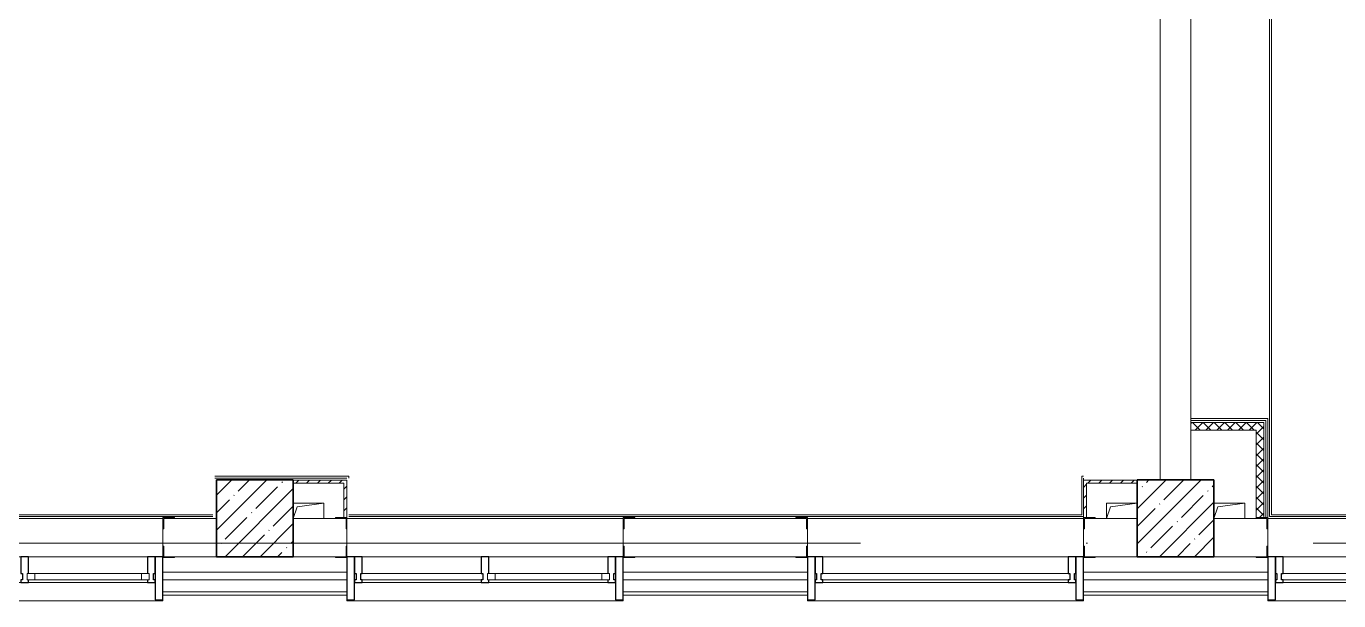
# Model space of a CAD drawing. Header units: millimetres. Extents: x 5993 to 95364, y 94667 to 143522.
# Drawn here: x 45650 to 46347, y 118567 to 118871 of the extents above; entities that cross this region are included whole.
import ezdxf

# ---------------------------------------------------------------- set-up
doc = ezdxf.new("R2010")
doc.units = ezdxf.units.MM
doc.linetypes.add('50_200_ШТРИХ_1Т_ш5_п1_п1_', pattern=[1400, 1000, -200, 0, -200])
doc.linetypes.add('Штрих короткий', pattern=[300, 150, -150])
for name, color, linetype, lineweight in [('0-2', 7, 'Continuous', 9), ('S-GRID-____-OTLN-1', 7, '50_200_ШТРИХ_1Т_ш5_п1_п1_', 9), ('Импосты витража', 7, 'Continuous', 9), ('Импосты витража-1', 7, 'Continuous', 25), ('Каркас_Импост', 7, 'Continuous', 13), ('Каркас_Импост-1', 7, 'Continuous', 9), ('Несущие колонны', 7, 'Continuous', 9), ('Несущие колонны-1', 7, 'Continuous', 35), ('Обобщенные модели', 7, 'Continuous', 9), ('Общие ребра', 7, 'Continuous', 9), ('Окна', 7, 'Continuous', 9), ('Остекление-1', 7, 'Continuous', 9), ('Перемычка-1', 7, 'Штрих короткий', 9), ('Стены', 7, 'Continuous', 9), ('Стены-1', 7, 'Continuous', 13)]:
    doc.layers.add(name, color=color, linetype=linetype, lineweight=lineweight)
doc.layers.add('Штриховка разреза-3', color=9, linetype='Continuous', lineweight=9, true_color=0x808080)
doc.layers.add('Штриховка разреза-4', color=7, linetype='Continuous', lineweight=5, true_color=0x0080ff)
pattern_1 = [(45, (41632.6704, 113950.373), (-2.8777654, 2.8777654), []), (135, (41632.6704, 113950.373), (-2.8777654, -2.8777654), [])]

# ---------------------------------------------------------------- blocks, each defined once
blk = doc.blocks.new('BSC_Колонна _Прямоугольная - 500х500-V10-АИ2_01_План напольных покрытий и плинтусов 1го этажа _Часть 1_')
at = {"layer": 'Несущие колонны'}
h = blk.add_hatch(dxfattribs=at)
h.set_pattern_fill('FP_17', color=256, style=0, pattern_type=2)
h.set_pattern_definition([(45, (-56850, -57250), (-114.04925, 114.04925), []), (45, (-56735.95, -57250), (-114.04925, 114.04925), [201.613, -40.323, 3.353, -36.97])])
h.paths.add_polyline_path([(-95.7, -250), (250, -250), (250, 250), (-250, 250), (-250, -250)], flags=0)
at = {"layer": 'Несущие колонны-1'}
for p, q in [((250, 250), (-250, 250)), ((-250, 250), (-250, -250)), ((250, -250), (250, 250)), ((-250, -250), (250, -250))]:
    blk.add_line(p, q, dxfattribs=at)
blk = doc.blocks.new('BSC_Колонна _Прямоугольная - 500х500-V38-АИ2_01_План напольных покрытий и плинтусов 1го этажа _Часть 1_')
at = {"layer": 'Несущие колонны'}
h = blk.add_hatch(dxfattribs=at)
h.set_pattern_fill('FP_50', color=256, style=0, pattern_type=2)
h.set_pattern_definition([(45, (-50850, -57250), (-114.04925, 114.04925), []), (45, (-50735.95, -57250), (-114.04925, 114.04925), [201.613, -40.323, 3.353, -36.97])])
h.paths.add_polyline_path([(-157.9, -250), (250, -250), (250, 250), (-250, 250), (-250, -250)], flags=0)
at = {"layer": 'Несущие колонны-1'}
for p, q in [((250, 250), (-250, 250)), ((-250, 250), (-250, -250)), ((250, -250), (250, 250)), ((-250, -250), (250, -250))]:
    blk.add_line(p, q, dxfattribs=at)
blk = doc.blocks.new('Проем_Дверь_Прямоугольный - 1800х2700h_оконные проемы-25805030-АИ2_01_План напольных покрытий и плинтусов 1го этажа _Часть 1_')
at = {"layer": 'Перемычка-1'}
for p, q in [((900, 125), (-900, 125)), ((900, -125), (-900, -125))]:
    blk.add_line(p, q, dxfattribs=at)
blk = doc.blocks.new('PNS_Панель прямоугольная2 - Нр_Стекло - 40мм-26243474-АИ2_01_План напольных покрытий и плинтусов 1го этажа _Часть 1_')
at = {"layer": 'Каркас_Импост'}
for p, q in [((-397.5, 0), (-397.5, 40)), ((-397.5, 40), (-347.5, 40)), ((-347.5, 40), (-347.5, 0)), ((397.5, 40), (347.5, 40)), ((347.5, 40), (347.5, 0)), ((397.5, 0), (397.5, 40)), ((-347.5, 0), (-397.5, 0)), ((347.5, 0), (397.5, 0))]:
    blk.add_line(p, q, dxfattribs=at)
at = {"layer": 'Каркас_Импост-1'}
for p, q in [((-347.5, 40), (347.5, 40)), ((-347.5, 0), (347.5, 0))]:
    blk.add_line(p, q, dxfattribs=at)
blk = doc.blocks.new('Прямоугольный импост - Импост структурный с накладкой - 150мм-25647633-АИ2_01_План напольных покрытий и плинтусов 1го этажа _Часть 1_')
at = {"layer": 'Импосты витража-1'}
for p, q in [((-25, 0), (-25, 17)), ((-25, 17), (25, 17)), ((-15, 0), (-25, 0)), ((-15, -40), (-15, 0)), ((25, 17), (25, 0)), ((-25, -150), (-25, -40)), ((-25, -40), (-15, -40)), ((25, -40), (25, -150)), ((25, -150), (-25, -150))]:
    blk.add_line(p, q, dxfattribs=at)
blk = doc.blocks.new('Прямоугольный импост - Импост структурный с накладкой - 150мм-25647642-АИ2_01_План напольных покрытий и плинтусов 1го этажа _Часть 1_')
at = {"layer": 'Импосты витража'}
for p, q in [((103600, 79475), (103600, 80250)), ((103767, 79475), (103767, 80250))]:
    blk.add_line(p, q, dxfattribs=at)
blk = doc.blocks.new('Прямоугольный импост - Импост структурный с накладкой - 150мм-V165-АИ2_01_План напольных покрытий и плинтусов 1го этажа _Часть 1_')
at = {"layer": 'Импосты витража-1'}
for p, q in [((-25, 0), (-25, 17)), ((-25, 17), (25, 17)), ((25, 0), (15, 0)), ((15, 0), (15, -40)), ((25, 17), (25, 0)), ((-25, -150), (-25, -40)), ((15, -40), (25, -40)), ((25, -40), (25, -150)), ((25, -150), (-25, -150))]:
    blk.add_line(p, q, dxfattribs=at)
blk = doc.blocks.new('Прямоугольный импост - Откос НВФ_50х280 мм-25993834-АИ2_01_План напольных покрытий и плинтусов 1го этажа _Часть 1_')
at = {"layer": 'Импосты витража-1'}
for p, q in [((-50, 130), (0, 130)), ((-50, -150), (-50, 130)), ((0, 130), (0, -144)), ((0, -150), (-50, -150))]:
    blk.add_line(p, q, dxfattribs=at)
blk = doc.blocks.new('PNS_Панель прямоугольная1 - Нр_Стекло - 40мм-25259299-АИ2_01_План напольных покрытий и плинтусов 1го этажа _Часть 1_')
at = {"layer": 'Остекление-1'}
for p, q in [((-387.5, 40), (387.5, 40)), ((-397.5, 0), (397.5, 0)), ((387.5, 0), (-387.5, 0))]:
    blk.add_line(p, q, dxfattribs=at)
blk = doc.blocks.new('Прямоугольный импост - Импост структурный с накладкой - 150мм-25647644-АИ2_01_План напольных покрытий и плинтусов 1го этажа _Часть 1_')
at = {"layer": 'Импосты витража-1'}
for p, q in [((-25, 0), (-25, 17)), ((-25, 17), (25, 17)), ((-15, 0), (-25, 0)), ((-15, -40), (-15, 0)), ((25, 0), (15, 0)), ((15, 0), (15, -40)), ((25, 17), (25, 0)), ((-25, -150), (-25, -40)), ((-25, -40), (-15, -40)), ((15, -40), (25, -40)), ((25, -40), (25, -150)), ((25, -150), (-25, -150))]:
    blk.add_line(p, q, dxfattribs=at)
blk = doc.blocks.new('Прямоугольный импост - Откос НВФ_50х280 мм-25993838-АИ2_01_План напольных покрытий и плинтусов 1го этажа _Часть 1_')
at = {"layer": 'Импосты витража-1'}
for p, q in [((0, 130), (-50, 130)), ((-50, 130), (-50, -150)), ((0, -144), (0, 130)), ((-50, -150), (0, -150))]:
    blk.add_line(p, q, dxfattribs=at)
blk = doc.blocks.new('PNS_Панель прямоугольная1 - Нр_Стекло - 40мм-25293744-АИ2_01_План напольных покрытий и плинтусов 1го этажа _Часть 1_')
at = {"layer": 'Остекление-1'}
for p, q in [((-800, 40), (800, 40)), ((-810, 0), (810, 0)), ((800, 0), (-800, 0))]:
    blk.add_line(p, q, dxfattribs=at)
blk = doc.blocks.new('Прямоугольный импост - Импост структурный с накладкой - 150мм-25651488-АИ2_01_План напольных покрытий и плинтусов 1го этажа _Часть 1_')
at = {"layer": 'Импосты витража'}
for p, q in [((27000, 57000), (28600, 57000)), ((27000, 56833), (28600, 56833))]:
    blk.add_line(p, q, dxfattribs=at)
blk = doc.blocks.new('Прямоугольный импост - Импост структурный с накладкой - 150мм-25651501-АИ2_01_План напольных покрытий и плинтусов 1го этажа _Часть 1_')
at = {"layer": 'Импосты витража-1'}
for p, q in [((-25, 0), (-25, 17)), ((-25, 17), (25, 17)), ((-15, 0), (-25, 0)), ((-15, -40), (-15, 0)), ((25, 0), (15, 0)), ((15, 0), (15, -40)), ((25, 17), (25, 0)), ((-25, -150), (-25, -40)), ((-25, -40), (-15, -40)), ((15, -40), (25, -40)), ((25, -40), (25, -150)), ((25, -150), (-25, -150))]:
    blk.add_line(p, q, dxfattribs=at)
blk = doc.blocks.new('Прямоугольный импост - Откос НВФ_50х280 мм-25995271-АИ2_01_План напольных покрытий и плинтусов 1го этажа _Часть 1_')
at = {"layer": 'Импосты витража-1'}
for p, q in [((-50, 130), (0, 130)), ((-50, -150), (-50, 130)), ((0, 130), (0, -144)), ((0, -150), (-50, -150))]:
    blk.add_line(p, q, dxfattribs=at)
blk = doc.blocks.new('Прямоугольный импост - Откос НВФ_50х280 мм-25995273-АИ2_01_План напольных покрытий и плинтусов 1го этажа _Часть 1_')
at = {"layer": 'Импосты витража-1'}
for p, q in [((0, 130), (-50, 130)), ((-50, 130), (-50, -150)), ((0, -144), (0, 130)), ((-50, -150), (0, -150))]:
    blk.add_line(p, q, dxfattribs=at)
blk = doc.blocks.new('Фахверк_СКБ_Уголок - 250_2700-27497298-АИ2_01_План напольных покрытий и плинтусов 1го этажа _Часть 1_')
at = {"layer": 'Обобщенные модели'}
for p, q in [((200, 181), (125, 181)), ((125, 181), (125, 106)), ((131, 106), (131, 175)), ((131, 175), (200, 175)), ((200, 175), (200, 181)), ((125, 106), (131, 106)), ((131, -6), (125, -6)), ((125, -6), (125, -81)), ((125, -81), (200, -81)), ((131, -75), (131, -6)), ((200, -75), (131, -75)), ((200, -81), (200, -75))]:
    blk.add_line(p, q, dxfattribs=at)
blk = doc.blocks.new('AR_Отверстие прямоугольное _в плите_ - AR_Отверстие прямоугольное _в плите_-V247-АИ2_01_План напольных покрытий и плинтусов 1го этажа _Часть 1_')
at = {"layer": 'Обобщенные модели'}
for p, q in [((100, 50), (-100, 50)), ((-100, -50), (-75, 25)), ((-75, 25), (100, 50)), ((100, -50), (100, 50))]:
    blk.add_line(p, q, dxfattribs=at)
blk = doc.blocks.new('AR_Отверстие прямоугольное _в плите_ - AR_Отверстие прямоугольное _в плите_-V274-АИ2_01_План напольных покрытий и плинтусов 1го этажа _Часть 1_')
at = {"layer": 'Обобщенные модели'}
for p, q in [((100, 50), (-100, 50)), ((-100, 50), (-100, -50)), ((-100, -50), (-75, 25)), ((-75, 25), (100, 50))]:
    blk.add_line(p, q, dxfattribs=at)
blk = doc.blocks.new('Отлив_СКБ - Отлив витража_120_НВФ-31885687-АИ2_01_План напольных покрытий и плинтусов 1го этажа _Часть 1_')
at = {"layer": 'Окна'}
for p, q in [((1750, -2), (50, -2)), ((0, -120), (0, -113)), ((0, -120), (1800, -120)), ((1800, -113), (1800, -120))]:
    blk.add_line(p, q, dxfattribs=at)

msp = doc.modelspace()

# ---------------------------------------------------------------- hatches: boundary and pattern name
at = {"layer": 'Штриховка разреза-3'}
h = msp.add_hatch(dxfattribs=at)
h.set_pattern_fill('FP_211', color=256, scale=0.081395, style=0, pattern_type=2)
h.set_pattern_definition(pattern_1)
h.paths.add_polyline_path([(46306.76, 118610.75), (46306.81, 118610.75), (46306.81, 118661.14), (46302.74, 118661.14), (46302.74, 118610.75)], flags=0)
h.paths.add_polyline_path([(46306.81, 118880.91), (46306.81, 118950.09), (46302.74, 118950.09), (46302.74, 118880.91)], flags=0)
h.paths.add_polyline_path([(46306.81, 119169.86), (46306.81, 119234.98), (46302.74, 119234.98), (46302.74, 119169.86)], flags=0)
h = msp.add_hatch(dxfattribs=at)
h.set_pattern_fill('FP_211', color=256, scale=0.081395, style=0, pattern_type=2)
h.set_pattern_definition(pattern_1)
h.paths.add_polyline_path([(46302.74, 118657.07), (46302.74, 118661.14), (46268.14, 118661.14), (46268.14, 118657.07)], flags=0)

# ---------------------------------------------------------------- linework, layer by layer
at = {"layer": 'S-GRID-____-OTLN-1', "color": 251, "ltscale": 0.6, "true_color": 0x636466}
msp.add_line((50293.31, 118597.07), (41443.97, 118597.07), dxfattribs=at)
at = {"layer": 'Общие ребра'}
for p, q in [((46302.74, 118662.15), (46268.14, 118662.15)), ((46302.74, 118661.14), (46268.14, 118661.14)), ((46302.74, 118662.15), (46306.81, 118662.15)), ((46302.74, 118661.14), (46306.81, 118661.14)), ((46306.81, 118662.15), (46307.82, 118662.15)), ((46306.81, 118610.75), (46306.81, 118661.14)), ((46307.82, 118610.75), (46307.82, 118662.15)), ((45728.9, 118589.92), (45751.28, 118589.92)), ((45751.28, 118589.92), (45728.9, 118589.92)), ((45791.98, 118589.92), (45814.36, 118589.92)), ((45814.36, 118589.92), (45791.98, 118589.92)), ((45973.09, 118589.92), (46058.55, 118589.92)), ((46058.55, 118589.92), (45973.09, 118589.92)), ((46217.27, 118589.92), (46239.66, 118589.92)), ((46239.66, 118589.92), (46217.27, 118589.92)), ((46280.35, 118589.92), (46302.74, 118589.92)), ((46302.74, 118589.92), (46280.35, 118589.92)), ((45820.47, 118581.78), (45722.79, 118581.78)), ((46064.66, 118581.78), (45966.98, 118581.78)), ((46308.84, 118581.78), (46211.17, 118581.78)), ((45820.47, 118577.71), (45722.79, 118577.71)), ((46064.66, 118577.71), (45966.98, 118577.71)), ((46308.84, 118577.71), (46211.17, 118577.71)), ((45820.47, 118571.2), (45722.79, 118571.2)), ((45722.79, 118571.2), (45820.47, 118571.2)), ((46064.66, 118571.2), (45966.98, 118571.2)), ((45966.98, 118571.2), (46064.66, 118571.2)), ((46308.84, 118571.2), (46211.17, 118571.2)), ((46211.17, 118571.2), (46308.84, 118571.2))]:
    msp.add_line(p, q, dxfattribs=at)
at = {"layer": 'Стены'}
for p, q in [((46309.82, 118611.24), (46309.82, 119242.06)), ((46310.8, 119243.03), (46310.8, 118612.22)), ((45750.31, 118632.57), (45821.45, 118632.57)), ((45820.47, 118631.59), (45750.31, 118631.59)), ((45821.45, 118631.59), (45821.45, 118632.57)), ((46210.19, 118612.22), (46210.19, 118632.57)), ((46211.17, 118632.57), (46210.19, 118632.57)), ((46211.17, 118631.59), (46211.17, 118630.61)), ((45749.33, 118611.24), (45576.28, 118611.24)), ((45576.28, 118610.27), (45722.79, 118610.27)), ((45577.26, 118612.22), (45749.33, 118612.22)), ((45820.47, 118610.27), (45966.98, 118610.27)), ((45821.45, 118612.22), (46210.19, 118612.22)), ((46211.17, 118611.24), (45821.45, 118611.24)), ((46064.66, 118610.27), (46211.17, 118610.27)), ((46308.84, 118610.27), (46455.35, 118610.27)), ((46482.87, 118611.24), (46309.82, 118611.24)), ((46310.8, 118612.22), (46481.89, 118612.22))]:
    msp.add_line(p, q, dxfattribs=at)
at = {"layer": 'Стены-1'}
for p, q in [((46251.86, 118915.5), (46251.86, 118630.61)), ((46268.14, 118630.61), (46268.14, 118915.5)), ((46302.74, 118663.17), (46268.14, 118663.17)), ((46268.14, 118663.17), (46268.14, 118657.07)), ((46307.82, 118663.17), (46302.74, 118663.17)), ((46308.84, 118663.17), (46307.82, 118663.17)), ((46308.84, 118610.75), (46308.84, 118663.17)), ((46268.14, 118657.07), (46302.74, 118657.07)), ((46302.74, 118657.07), (46302.74, 118610.75)), ((45820.47, 118630.61), (45791.98, 118630.61)), ((45791.98, 118628.99), (45818.84, 118628.99)), ((45818.84, 118628.99), (45818.84, 118610.75)), ((45820.47, 118610.75), (45820.47, 118630.61)), ((46211.17, 118630.61), (46211.17, 118610.75)), ((46239.66, 118630.61), (46211.17, 118630.61)), ((46212.8, 118610.75), (46212.8, 118628.99)), ((46212.8, 118628.99), (46239.66, 118628.99)), ((45751.28, 118610.27), (45728.9, 118610.27)), ((45814.36, 118610.27), (45791.98, 118610.27)), ((46058.55, 118610.27), (45973.09, 118610.27)), ((46239.66, 118610.27), (46217.27, 118610.27)), ((46302.74, 118610.27), (46280.35, 118610.27)), ((45722.79, 118604.65), (45722.79, 118595.53)), ((45820.47, 118595.53), (45820.47, 118604.65)), ((45966.98, 118604.65), (45966.98, 118595.53)), ((46064.66, 118595.53), (46064.66, 118604.65)), ((46211.17, 118604.65), (46211.17, 118595.53)), ((46308.84, 118595.53), (46308.84, 118604.65)), ((45722.79, 118589.43), (45722.79, 118571.2)), ((45820.47, 118571.2), (45820.47, 118589.43)), ((45966.98, 118589.43), (45966.98, 118571.2)), ((46064.66, 118571.2), (46064.66, 118589.43)), ((46211.17, 118589.43), (46211.17, 118571.2)), ((46308.84, 118571.2), (46308.84, 118589.43)), ((45722.79, 118571.2), (45722.79, 118569.57)), ((45722.79, 118569.57), (45820.47, 118569.57)), ((45820.47, 118569.57), (45820.47, 118571.2)), ((45966.98, 118571.2), (45966.98, 118569.57)), ((45966.98, 118569.57), (46064.66, 118569.57)), ((46064.66, 118569.57), (46064.66, 118571.2)), ((46211.17, 118571.2), (46211.17, 118569.57)), ((46211.17, 118569.57), (46308.84, 118569.57)), ((46308.84, 118569.57), (46308.84, 118571.2))]:
    msp.add_line(p, q, dxfattribs=at)
at = {"layer": 'Штриховка разреза-4'}
for p, q in [((45793.29, 118628.99), (45794.91, 118630.61)), ((45799.04, 118628.99), (45800.67, 118630.61)), ((45804.8, 118628.99), (45806.42, 118630.61)), ((45810.55, 118628.99), (45812.18, 118630.61)), ((45816.31, 118628.99), (45817.94, 118630.61)), ((46211.18, 118626.72), (46212.8, 118628.34)), ((46213.44, 118628.99), (46215.07, 118630.61)), ((46219.2, 118628.99), (46220.82, 118630.61)), ((46224.95, 118628.99), (46226.58, 118630.61)), ((46230.71, 118628.99), (46232.33, 118630.61)), ((46236.46, 118628.99), (46238.09, 118630.61)), ((45818.84, 118625.76), (45820.47, 118627.39)), ((45818.84, 118620.01), (45820.47, 118621.64)), ((46211.19, 118620.98), (46212.8, 118622.59)), ((45818.84, 118614.25), (45820.47, 118615.88)), ((46211.2, 118615.24), (46212.8, 118616.83)), ((46212.47, 118610.75), (46212.8, 118611.08))]:
    msp.add_line(p, q, dxfattribs=at)

# ---------------------------------------------------------------- block references
at = {"layer": '0-2', "xscale": 0.08139549610658335, "yscale": 0.08139549610658335, "zscale": 0.08139549610658335}
for name, p in [('BSC_Колонна _Прямоугольная - 500х500-V38-АИ2_01_План напольных покрытий и плинтусов 1го этажа _Часть 1_', (45771.63, 118610.27)), ('BSC_Колонна _Прямоугольная - 500х500-V10-АИ2_01_План напольных покрытий и плинтусов 1го этажа _Часть 1_', (46260, 118610.27)), ('AR_Отверстие прямоугольное _в плите_ - AR_Отверстие прямоугольное _в плите_-V247-АИ2_01_План напольных покрытий и плинтусов 1го этажа _Часть 1_', (45800.12, 118614.34)), ('AR_Отверстие прямоугольное _в плите_ - AR_Отверстие прямоугольное _в плите_-V274-АИ2_01_План напольных покрытий и плинтусов 1го этажа _Часть 1_', (46231.52, 118614.34)), ('AR_Отверстие прямоугольное _в плите_ - AR_Отверстие прямоугольное _в плите_-V247-АИ2_01_План напольных покрытий и плинтусов 1го этажа _Часть 1_', (46288.49, 118614.34)), ('Проем_Дверь_Прямоугольный - 1800х2700h_оконные проемы-25805030-АИ2_01_План напольных покрытий и плинтусов 1го этажа _Часть 1_', (45649.54, 118600.09)), ('Фахверк_СКБ_Уголок - 250_2700-27497298-АИ2_01_План напольных покрытий и плинтусов 1го этажа _Часть 1_', (45712.62, 118596.02)), ('Проем_Дверь_Прямоугольный - 1800х2700h_оконные проемы-25805030-АИ2_01_План напольных покрытий и плинтусов 1го этажа _Часть 1_', (45893.72, 118600.09)), ('Фахверк_СКБ_Уголок - 250_2700-27497298-АИ2_01_План напольных покрытий и плинтусов 1го этажа _Часть 1_', (45956.81, 118596.02)), ('Проем_Дверь_Прямоугольный - 1800х2700h_оконные проемы-25805030-АИ2_01_План напольных покрытий и плинтусов 1го этажа _Часть 1_', (46137.91, 118600.09)), ('Фахверк_СКБ_Уголок - 250_2700-27497298-АИ2_01_План напольных покрытий и плинтусов 1го этажа _Часть 1_', (46200.99, 118596.02)), ('Проем_Дверь_Прямоугольный - 1800х2700h_оконные проемы-25805030-АИ2_01_План напольных покрытий и плинтусов 1го этажа _Часть 1_', (46382.1, 118600.09)), ('Прямоугольный импост - Импост структурный с накладкой - 150мм-25651488-АИ2_01_План напольных покрытий и плинтусов 1го этажа _Часть 1_', (43875.12, 113950.37)), ('PNS_Панель прямоугольная2 - Нр_Стекло - 40мм-26243474-АИ2_01_План напольных покрытий и плинтусов 1го этажа _Часть 1_', (45683.11, 118577.71)), ('PNS_Панель прямоугольная1 - Нр_Стекло - 40мм-25259299-АИ2_01_План напольных покрытий и плинтусов 1го этажа _Часть 1_', (45860.15, 118577.71)), ('PNS_Панель прямоугольная2 - Нр_Стекло - 40мм-26243474-АИ2_01_План напольных покрытий и плинтусов 1го этажа _Часть 1_', (45927.3, 118577.71)), ('PNS_Панель прямоугольная1 - Нр_Стекло - 40мм-25293744-АИ2_01_План напольных покрытий и плинтусов 1го этажа _Часть 1_', (46137.91, 118577.71)), ('PNS_Панель прямоугольная1 - Нр_Стекло - 40мм-25259299-АИ2_01_План напольных покрытий и плинтусов 1го этажа _Часть 1_', (46348.52, 118577.71)), ('Отлив_СКБ - Отлив витража_120_НВФ-31885687-АИ2_01_План напольных покрытий и плинтусов 1го этажа _Часть 1_', (45576.28, 118576.32)), ('Отлив_СКБ - Отлив витража_120_НВФ-31885687-АИ2_01_План напольных покрытий и плинтусов 1го этажа _Часть 1_', (45820.47, 118576.32)), ('Отлив_СКБ - Отлив витража_120_НВФ-31885687-АИ2_01_План напольных покрытий и плинтусов 1го этажа _Часть 1_', (46064.66, 118576.32)), ('Отлив_СКБ - Отлив витража_120_НВФ-31885687-АИ2_01_План напольных покрытий и плинтусов 1го этажа _Часть 1_', (46308.84, 118576.32))]:
    msp.add_blockref(name, p, dxfattribs=at)
for name, p, rotation in [('Фахверк_СКБ_Уголок - 250_2700-27497298-АИ2_01_План напольных покрытий и плинтусов 1го этажа _Часть 1_', (45830.64, 118604.16), 180), ('Фахверк_СКБ_Уголок - 250_2700-27497298-АИ2_01_План напольных покрытий и плинтусов 1го этажа _Часть 1_', (46074.83, 118604.16), 180), ('Фахверк_СКБ_Уголок - 250_2700-27497298-АИ2_01_План напольных покрытий и плинтусов 1го этажа _Часть 1_', (46319.02, 118604.16), 180), ('Прямоугольный импост - Импост структурный с накладкой - 150мм-25647642-АИ2_01_План напольных покрытий и плинтусов 1го этажа _Часть 1_', (39182.67, 127022.49), 270), ('Прямоугольный импост - Откос НВФ_50х280 мм-25993838-АИ2_01_План напольных покрытий и плинтусов 1го этажа _Часть 1_', (45820.47, 118577.71), 180), ('Прямоугольный импост - Импост структурный с накладкой - 150мм-25647642-АИ2_01_План напольных покрытий и плинтусов 1го этажа _Часть 1_', (39359.7, 127022.49), 270), ('Прямоугольный импост - Импост структурный с накладкой - 150мм-25647642-АИ2_01_План напольных покрытий и плинтусов 1го этажа _Часть 1_', (39426.85, 127022.49), 270), ('Прямоугольный импост - Откос НВФ_50х280 мм-25995273-АИ2_01_План напольных покрытий и плинтусов 1го этажа _Часть 1_', (46064.66, 118577.71), 180), ('Прямоугольный импост - Откос НВФ_50х280 мм-25993838-АИ2_01_План напольных покрытий и плинтусов 1го этажа _Часть 1_', (46308.84, 118577.71), 180), ('Прямоугольный импост - Импост структурный с накладкой - 150мм-25647642-АИ2_01_План напольных покрытий и плинтусов 1го этажа _Часть 1_', (39848.07, 127022.49), 270)]:
    msp.add_blockref(name, p, dxfattribs=dict(at, rotation=rotation))
at = {"layer": '0-2', "extrusion": (0, 0, -1), "xscale": 0.08139549610658335, "yscale": 0.08139549610658335, "zscale": 0.08139549610658335, "rotation": 180}
for name, p in [('Прямоугольный импост - Импост структурный с накладкой - 150мм-25647633-АИ2_01_План напольных покрытий и плинтусов 1го этажа _Часть 1_', (-45649.54, 118577.71)), ('Прямоугольный импост - Импост структурный с накладкой - 150мм-V165-АИ2_01_План напольных покрытий и плинтусов 1го этажа _Часть 1_', (-45716.69, 118577.71)), ('Прямоугольный импост - Откос НВФ_50х280 мм-25993834-АИ2_01_План напольных покрытий и плинтусов 1го этажа _Часть 1_', (-45722.79, 118577.71)), ('Прямоугольный импост - Импост структурный с накладкой - 150мм-25647644-АИ2_01_План напольных покрытий и плинтусов 1го этажа _Часть 1_', (-45826.57, 118577.71)), ('Прямоугольный импост - Импост структурный с накладкой - 150мм-25647633-АИ2_01_План напольных покрытий и плинтусов 1го этажа _Часть 1_', (-45893.72, 118577.71)), ('Прямоугольный импост - Импост структурный с накладкой - 150мм-V165-АИ2_01_План напольных покрытий и плинтусов 1го этажа _Часть 1_', (-45960.88, 118577.71)), ('Прямоугольный импост - Откос НВФ_50х280 мм-25993834-АИ2_01_План напольных покрытий и плинтусов 1го этажа _Часть 1_', (-45966.98, 118577.71)), ('Прямоугольный импост - Импост структурный с накладкой - 150мм-25651501-АИ2_01_План напольных покрытий и плинтусов 1го этажа _Часть 1_', (-46070.76, 118577.71)), ('Прямоугольный импост - Импост структурный с накладкой - 150мм-25651501-АИ2_01_План напольных покрытий и плинтусов 1го этажа _Часть 1_', (-46205.06, 118577.71)), ('Прямоугольный импост - Откос НВФ_50х280 мм-25995271-АИ2_01_План напольных покрытий и плинтусов 1го этажа _Часть 1_', (-46211.17, 118577.71)), ('Прямоугольный импост - Импост структурный с накладкой - 150мм-25647644-АИ2_01_План напольных покрытий и плинтусов 1го этажа _Часть 1_', (-46314.95, 118577.71))]:
    msp.add_blockref(name, p, dxfattribs=at)

doc.saveas('drawing.dxf')
